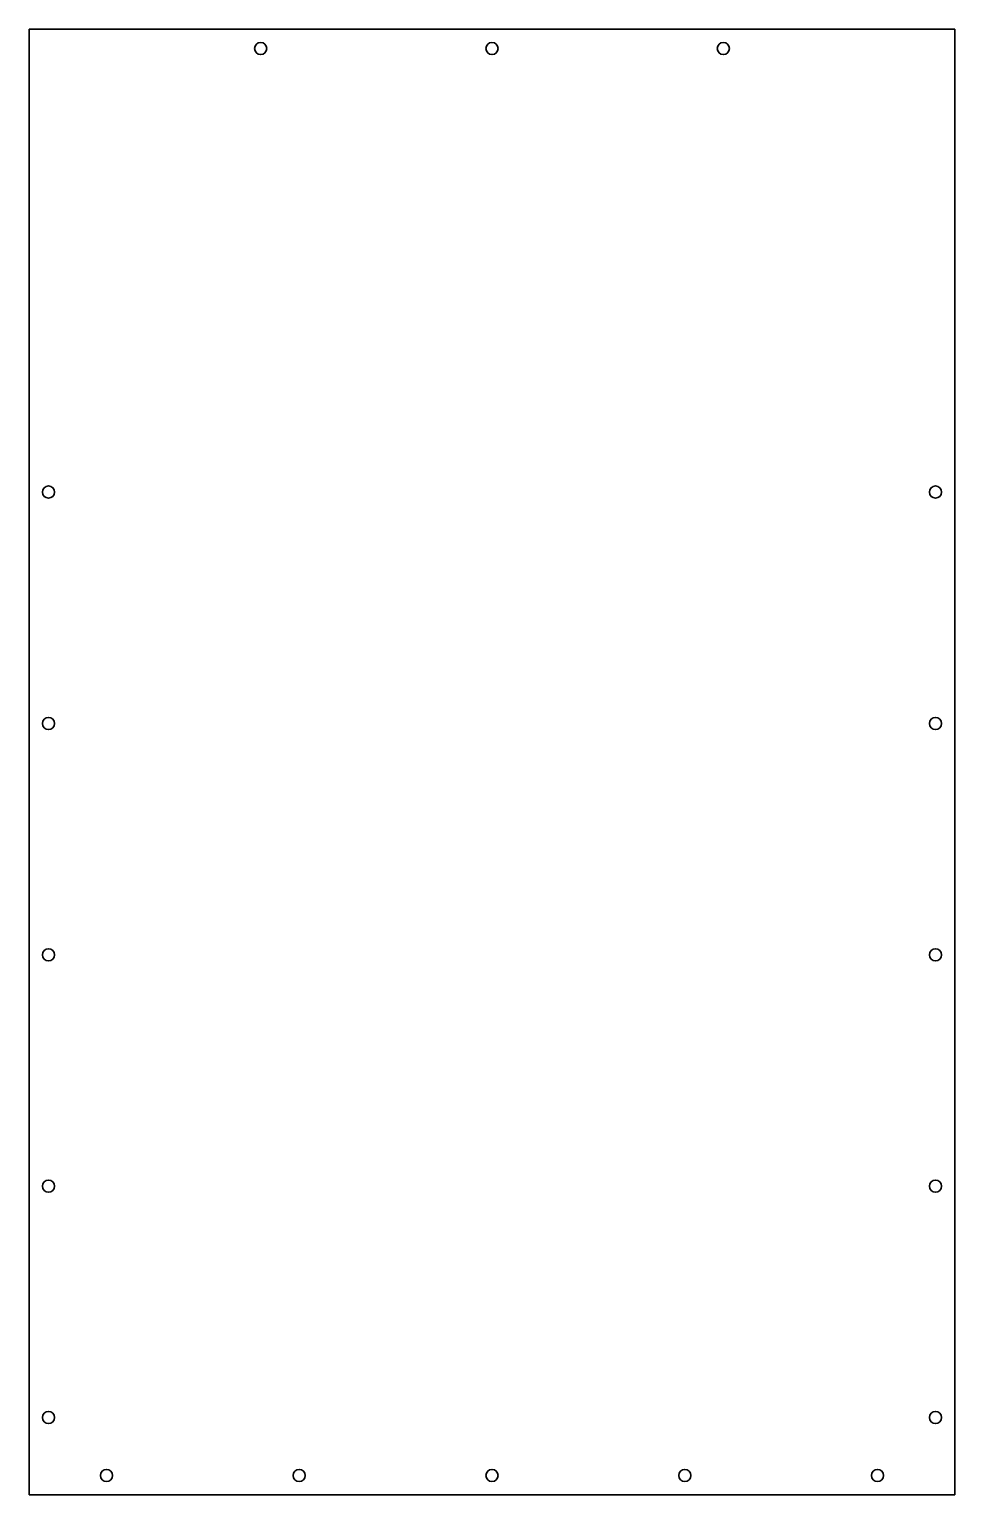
# Model space of a CAD drawing. Extents: x 442 to 747, y 179 to 662.
import ezdxf

# ---------------------------------------------------------------- set-up
doc = ezdxf.new("R2010")
doc.units = 0

msp = doc.modelspace()

# ---------------------------------------------------------------- linework, layer by layer
at = {"color": 7, "lineweight": 35}
for p, q in [((442.100006, 661.799988), (746.900024, 661.799988)), ((442.100006, 179.199997), (442.100006, 661.799988)), ((746.900024, 661.799988), (746.900024, 179.199997)), ((746.900024, 179.199997), (442.100006, 179.199997))]:
    msp.add_line(p, q, dxfattribs=at)
for centre in [(518.299988, 655.450012), (594.5, 655.450012), (670.700012, 655.450012), (448.450012, 509.400024), (740.549988, 509.400024), (448.450012, 433.200012), (740.549988, 433.200012), (448.450012, 357), (740.549988, 357), (448.450012, 280.799988), (740.549988, 280.799988), (448.450012, 204.599991), (740.549988, 204.599991), (467.5, 185.550003), (531, 185.550003), (594.5, 185.550003), (658, 185.550003), (721.5, 185.550003)]:
    msp.add_circle(centre, 2, dxfattribs=at)

doc.saveas('drawing.dxf')
